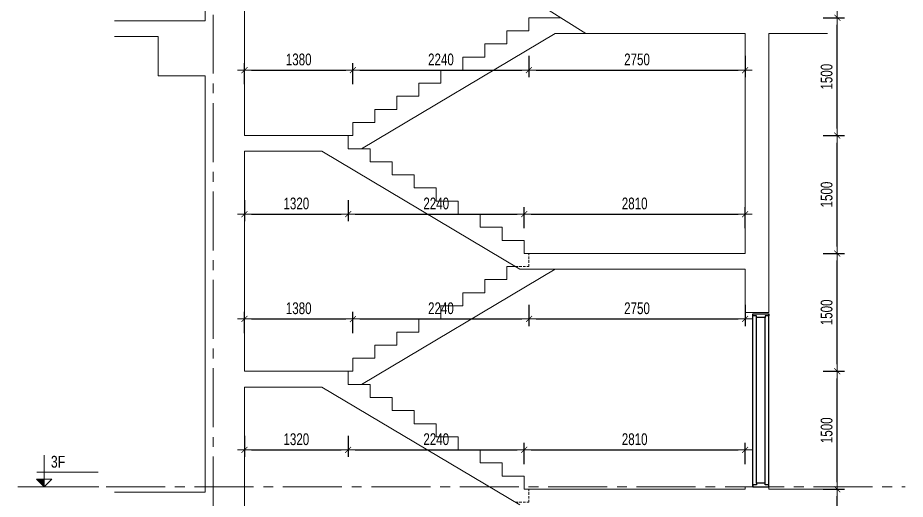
# Model space of a CAD drawing. Header units: millimetres. Extents: x -179076 to 152218, y -28646 to 38481.
# Drawn here: x 111998 to 123290, y -10948 to -4820 of the extents above; entities that cross this region are included whole.
import ezdxf

# ---------------------------------------------------------------- set-up
doc = ezdxf.new("R2010")
doc.units = ezdxf.units.MM
doc.linetypes.add('CENTER2', pattern=[1.125, 0.75, -0.125, 0.125, -0.125])
doc.linetypes.add('HIDDEN2', pattern=[4.762499999999999, 3.175, -1.5875])
doc.layers.get('Defpoints').update_dxf_attribs({"color": 151, "lineweight": 9})
doc.layers.add('A-DOOR', color=4, linetype='Continuous')
doc.layers.add('DOOR', color=4, linetype='Continuous')
for name, color, linetype, lineweight in [('NDC_S_ANNO', 7, 'Continuous', 20), ('NDC_S_AXIS', 5, 'CENTER2', 13), ('NDC_S_CONTINUOUS', 3, 'Continuous', 20), ('NDC_S_DIM', 1, 'Continuous', 15), ('NDC_S_HIDDEN', 8, 'HIDDEN2', 13), ('NDC_S_SLAB', 2, 'Continuous', 20), ('NDC_S_TEXT SYMBOL', 7, 'Continuous', 20), ('NDC_S_VN TEXT', 7, 'Continuous', 20)]:
    doc.layers.add(name, color=color, linetype=linetype, lineweight=lineweight)
doc.styles.add('NDC_ANNO', font='', dxfattribs={"width": 0.8})
doc.styles.add('NDC_DIM', font='', dxfattribs={"width": 0.75})
doc.styles.get('NDC_ANNO').set_extended_font_data('Dotum')
doc.styles.get('NDC_DIM').set_extended_font_data('Dotum')
doc.dimstyles.new('NDC_dim_60', dxfattribs={"dimscale": 60, "dimtxt": 2.5, "dimasz": 1.5, "dimexe": 1.5, "dimexo": 2.5, "dimgap": 1, "dimtad": 1, "dimdec": 0, "dimzin": 0, "dimdsep": 46, "dimtxsty": 'NDC_DIM', "dimblk": 'DIMMARK', "dimcen": 0.09, "dimdle": 1.2, "dimclrd": 1, "dimclre": 1, "dimclrt": 3, "dimadec": 0, "dimazin": 0, "dimtfac": 1, "dimtdec": 0, "dimtix": 1, "dimtofl": 0, "dimtmove": 0, "dimatfit": 3, "dimfxl": 3, "dimfxlon": 1, "dimtolj": 1, "dimtzin": 0, "dimarcsym": 0})

# ---------------------------------------------------------------- blocks, each defined once
blk = doc.blocks.new('X-SECTION-2$0$X-SEC-DOO2')
at = {"layer": 'A-DOOR'}
for p, q in [((41975.58351206721, 101971.8529757934), (41975.58351206745, 104171.8529757934)), ((42020.58351206721, 102016.8529757934), (42020.58351206745, 104126.8529757934)), ((42130.58351206721, 102016.8529757934), (42130.58351206745, 104126.8529757934)), ((42175.58351206721, 101971.8529757934), (42175.58351206745, 104171.8529757934))]:
    blk.add_line(p, q, dxfattribs=at)
for points in [[(41975.58351206745, 104171.8529757934), (41975.58351206745, 104146.8529757934), (42020.58351206745, 104146.8529757934), (42020.58351206745, 104126.8529757934), (42130.58351206745, 104126.8529757934), (42130.58351206745, 104146.8529757934), (42175.58351206745, 104146.8529757934), (42175.58351206745, 104171.8529757934)], [(41975.58351206721, 101971.8529757934), (41975.58351206721, 101996.8529757934), (42020.58351206721, 101996.8529757934), (42020.58351206721, 102016.8529757934), (42130.58351206721, 102016.8529757934), (42130.58351206721, 101996.8529757934), (42175.58351206721, 101996.8529757934), (42175.58351206721, 101971.8529757934)]]:
    blk.add_lwpolyline(points, close=True, dxfattribs=at)
at = {"layer": 'Defpoints'}
blk.add_line((41975.58351206745, 104191.8529757934), (42175.58351206745, 104191.8529757934), dxfattribs=at)
blk = doc.blocks.new('kata_block_CT')
at = {"layer": 'NDC_S_ANNO'}
blk.add_hatch(color=3, dxfattribs=at).paths.add_polyline_path([(0, 1.596954857557648), (-1.612010908633238, 1.596954857557648), (0, 0)])
at = {"layer": 'NDC_S_ANNO', "ltscale": 50}
h = blk.add_hatch(dxfattribs=at)
h.set_pattern_fill('ANSI31', color=256, scale=1.406250541793835, style=0)
h.set_pattern_definition([(45.00000000000001, (0, 5.456968210637569e-12), (-3.157122508925224, 3.157122508925225), [])])
h.paths.add_polyline_path([(0, 1.596954857557648), (0, 0), (1.612010908924276, 1.596954857557648)])
for p, q in [((-1.592704896858777, 3.140833880479477), (11.46947077315417, 3.140833880479477)), ((11.56125648126181, 5.456968210637569e-12), (-1.63869572513795, 5.456968210637569e-12))]:
    blk.add_line(p, q, dxfattribs=at)
for points in [[(0, 6.69495074864426), (0, 0)], [(0, 0), (-1.612010908924276, 1.596954857557648), (0, 1.596954857557648)], [(0, 0), (1.612010908924276, 1.596954857557648), (0, 1.596954857557648)]]:
    blk.add_lwpolyline(points, dxfattribs=at)
at = {"layer": 'NDC_S_ANNO', "color": 8, "ltscale": 50}
blk.add_lwpolyline([(0, 0), (-1.612010908633238, 1.596954857557648), (0, 1.596954857557648)], dxfattribs=at)
at = {"layer": 'NDC_S_TEXT SYMBOL', "color": 3, "style": 'NDC_ANNO', "width": 0.8}
blk.add_attdef('CT', (1.409564409346785, 4.068271311703938), '', height=2.5, dxfattribs=at)
blk = doc.blocks.new('DIMMARK')
at = {"layer": 'NDC_S_DIM', "color": 1}
blk.add_line((-1.5, 0), (1, 0), dxfattribs=at)
at = {"layer": 'NDC_S_DIM', "color": 2, "const_width": 0.1}
blk.add_lwpolyline([(-0.4242640687119285, -0.4242640687119285), (0.4242640687119285, 0.4242640687119285)], dxfattribs=at)
blk = doc.blocks.new('*D1005')
at = {"layer": 'Defpoints', "color": 0, "transparency": 16777216}
for p in [(114882.402431964, -9320.163112698392), (116202.4024319678, -9320.163112698392), (116202.4024319678, -10320.16311269804)]:
    blk.add_point(p, dxfattribs=at)
at = {"layer": 'NDC_S_DIM', "color": 1, "lineweight": -2, "transparency": 16777216}
for p, q in [((114882.402431964, -10140.16311269804), (114882.402431964, -10410.16311269804)), ((116202.4024319678, -10140.16311269804), (116202.4024319678, -10410.16311269804)), ((114972.402431964, -10320.16311269804), (116112.4024319678, -10320.16311269804))]:
    blk.add_line(p, q, dxfattribs=at)
at = {"layer": 'NDC_S_DIM', "color": 1, "lineweight": -2, "transparency": 16777216, "xscale": 90, "yscale": 90, "zscale": 90, "rotation": 180}
blk.add_blockref('DIMMARK', (114882.402431964, -10320.16311269804), dxfattribs=at)
at = {"layer": 'NDC_S_DIM', "color": 1, "lineweight": -2, "transparency": 16777216, "xscale": 90, "yscale": 90, "zscale": 90}
blk.add_blockref('DIMMARK', (116202.4024319678, -10320.16311269804), dxfattribs=at)
at = {"layer": 'NDC_S_DIM', "color": 3, "transparency": 16777216, "insert": (115542.4024319659, -10185.06134879031), "char_height": 150, "attachment_point": 5, "style": 'NDC_DIM'}
blk.add_mtext('\\A1;1320', dxfattribs=at)
blk = doc.blocks.new('*D1006')
at = {"layer": 'Defpoints', "color": 0, "transparency": 16777216}
for p in [(116202.4024319678, -9320.163112698392), (118442.4024319678, -10320.16311269804), (118442.4024319678, -10820.16311269991)]:
    blk.add_point(p, dxfattribs=at)
at = {"layer": 'NDC_S_DIM', "color": 1, "lineweight": -2, "transparency": 16777216}
for p, q in [((116202.4024319678, -10140.16311269804), (116202.4024319678, -10410.16311269804)), ((118442.4024319678, -10500.16311269804), (118442.4024319678, -10230.16311269804)), ((116292.4024319678, -10320.16311269804), (118352.4024319678, -10320.16311269804))]:
    blk.add_line(p, q, dxfattribs=at)
at = {"layer": 'NDC_S_DIM', "color": 1, "lineweight": -2, "transparency": 16777216, "xscale": 90, "yscale": 90, "zscale": 90, "rotation": 180}
blk.add_blockref('DIMMARK', (116202.4024319678, -10320.16311269804), dxfattribs=at)
at = {"layer": 'NDC_S_DIM', "color": 1, "lineweight": -2, "transparency": 16777216, "xscale": 90, "yscale": 90, "zscale": 90}
blk.add_blockref('DIMMARK', (118442.4024319678, -10320.16311269804), dxfattribs=at)
at = {"layer": 'NDC_S_DIM', "color": 3, "transparency": 16777216, "insert": (117322.4024319678, -10185.06134879031), "char_height": 150, "attachment_point": 5, "style": 'NDC_DIM'}
blk.add_mtext('\\A1;2240', dxfattribs=at)
blk = doc.blocks.new('*D1007')
at = {"layer": 'Defpoints', "color": 0, "transparency": 16777216}
for p in [(121252.4024319634, -10320.16311269804), (118442.4024319678, -10820.16311269991), (121252.4024319634, -10820.16311270002)]:
    blk.add_point(p, dxfattribs=at)
at = {"layer": 'NDC_S_DIM', "color": 1, "lineweight": -2, "transparency": 16777216}
for p, q in [((118442.4024319678, -10500.16311269804), (118442.4024319678, -10230.16311269804)), ((121252.4024319634, -10500.16311269804), (121252.4024319634, -10230.16311269804)), ((118532.4024319678, -10320.16311269804), (121162.4024319634, -10320.16311269804))]:
    blk.add_line(p, q, dxfattribs=at)
at = {"layer": 'NDC_S_DIM', "color": 1, "lineweight": -2, "transparency": 16777216, "xscale": 90, "yscale": 90, "zscale": 90, "rotation": 180}
blk.add_blockref('DIMMARK', (118442.4024319678, -10320.16311269804), dxfattribs=at)
at = {"layer": 'NDC_S_DIM', "color": 1, "lineweight": -2, "transparency": 16777216, "xscale": 90, "yscale": 90, "zscale": 90}
blk.add_blockref('DIMMARK', (121252.4024319634, -10320.16311269804), dxfattribs=at)
at = {"layer": 'NDC_S_DIM', "color": 3, "transparency": 16777216, "insert": (119847.4024319656, -10185.06134879031), "char_height": 150, "attachment_point": 5, "style": 'NDC_DIM'}
blk.add_mtext('\\A1;2810', dxfattribs=at)
blk = doc.blocks.new('*D1008')
at = {"layer": 'Defpoints', "color": 0, "transparency": 16777216}
for p in [(116262.4024319678, -8653.496446031997), (114882.402431964, -9320.163112698392), (116262.4024319678, -9320.163112698392)]:
    blk.add_point(p, dxfattribs=at)
at = {"layer": 'NDC_S_DIM', "color": 1, "lineweight": -2, "transparency": 16777216}
for p, q in [((114882.402431964, -8833.496446031997), (114882.402431964, -8563.496446031997)), ((116262.4024319678, -8833.496446031997), (116262.4024319678, -8563.496446031997)), ((114972.402431964, -8653.496446031997), (116172.4024319678, -8653.496446031997))]:
    blk.add_line(p, q, dxfattribs=at)
at = {"layer": 'NDC_S_DIM', "color": 1, "lineweight": -2, "transparency": 16777216, "xscale": 90, "yscale": 90, "zscale": 90, "rotation": 180}
blk.add_blockref('DIMMARK', (114882.402431964, -8653.496446031997), dxfattribs=at)
at = {"layer": 'NDC_S_DIM', "color": 1, "lineweight": -2, "transparency": 16777216, "xscale": 90, "yscale": 90, "zscale": 90}
blk.add_blockref('DIMMARK', (116262.4024319678, -8653.496446031997), dxfattribs=at)
at = {"layer": 'NDC_S_DIM', "color": 3, "transparency": 16777216, "insert": (115572.4024319659, -8518.394682124263), "char_height": 150, "attachment_point": 5, "style": 'NDC_DIM'}
blk.add_mtext('\\A1;1380', dxfattribs=at)
blk = doc.blocks.new('*D1009')
at = {"layer": 'Defpoints', "color": 0, "transparency": 16777216}
for p in [(118502.4024319678, -7986.829779365601), (118502.4024319678, -8653.496446031997), (116262.4024319678, -9320.163112698392)]:
    blk.add_point(p, dxfattribs=at)
at = {"layer": 'NDC_S_DIM', "color": 1, "lineweight": -2, "transparency": 16777216}
for p, q in [((116262.4024319678, -8833.496446031997), (116262.4024319678, -8563.496446031997)), ((118502.4024319678, -8473.496446031997), (118502.4024319678, -8743.496446031997)), ((116352.4024319678, -8653.496446031997), (118412.4024319678, -8653.496446031997))]:
    blk.add_line(p, q, dxfattribs=at)
at = {"layer": 'NDC_S_DIM', "color": 1, "lineweight": -2, "transparency": 16777216, "xscale": 90, "yscale": 90, "zscale": 90, "rotation": 180}
blk.add_blockref('DIMMARK', (116262.4024319678, -8653.496446031997), dxfattribs=at)
at = {"layer": 'NDC_S_DIM', "color": 1, "lineweight": -2, "transparency": 16777216, "xscale": 90, "yscale": 90, "zscale": 90}
blk.add_blockref('DIMMARK', (118502.4024319678, -8653.496446031997), dxfattribs=at)
at = {"layer": 'NDC_S_DIM', "color": 3, "transparency": 16777216, "insert": (117382.4024319678, -8518.394682124263), "char_height": 150, "attachment_point": 5, "style": 'NDC_DIM'}
blk.add_mtext('\\A1;2240', dxfattribs=at)
blk = doc.blocks.new('*D1010')
at = {"layer": 'Defpoints', "color": 0, "transparency": 16777216}
for p in [(118502.4024319678, -7986.829779365601), (121252.4024319634, -8020.163112700952), (121252.4024319634, -8653.496446031997)]:
    blk.add_point(p, dxfattribs=at)
at = {"layer": 'NDC_S_DIM', "color": 1, "lineweight": -2, "transparency": 16777216}
for p, q in [((118502.4024319678, -8473.496446031997), (118502.4024319678, -8743.496446031997)), ((121252.4024319634, -8473.496446031997), (121252.4024319634, -8743.496446031997)), ((118592.4024319678, -8653.496446031997), (121162.4024319634, -8653.496446031997))]:
    blk.add_line(p, q, dxfattribs=at)
at = {"layer": 'NDC_S_DIM', "color": 1, "lineweight": -2, "transparency": 16777216, "xscale": 90, "yscale": 90, "zscale": 90, "rotation": 180}
blk.add_blockref('DIMMARK', (118502.4024319678, -8653.496446031997), dxfattribs=at)
at = {"layer": 'NDC_S_DIM', "color": 1, "lineweight": -2, "transparency": 16777216, "xscale": 90, "yscale": 90, "zscale": 90}
blk.add_blockref('DIMMARK', (121252.4024319634, -8653.496446031997), dxfattribs=at)
at = {"layer": 'NDC_S_DIM', "color": 3, "transparency": 16777216, "insert": (119877.4024319656, -8518.394682124263), "char_height": 150, "attachment_point": 5, "style": 'NDC_DIM'}
blk.add_mtext('\\A1;2750', dxfattribs=at)
blk = doc.blocks.new('*D1011')
at = {"layer": 'Defpoints', "color": 0, "transparency": 16777216}
for p in [(114882.402431964, -6320.163112699555), (116202.4024319678, -6320.163112699555), (116202.4024319678, -7320.163112699206)]:
    blk.add_point(p, dxfattribs=at)
at = {"layer": 'NDC_S_DIM', "color": 1, "lineweight": -2, "transparency": 16777216}
for p, q in [((114882.402431964, -7140.163112699206), (114882.402431964, -7410.163112699206)), ((116202.4024319678, -7140.163112699206), (116202.4024319678, -7410.163112699206)), ((114972.402431964, -7320.163112699206), (116112.4024319678, -7320.163112699206))]:
    blk.add_line(p, q, dxfattribs=at)
at = {"layer": 'NDC_S_DIM', "color": 1, "lineweight": -2, "transparency": 16777216, "xscale": 90, "yscale": 90, "zscale": 90, "rotation": 180}
blk.add_blockref('DIMMARK', (114882.402431964, -7320.163112699206), dxfattribs=at)
at = {"layer": 'NDC_S_DIM', "color": 1, "lineweight": -2, "transparency": 16777216, "xscale": 90, "yscale": 90, "zscale": 90}
blk.add_blockref('DIMMARK', (116202.4024319678, -7320.163112699206), dxfattribs=at)
at = {"layer": 'NDC_S_DIM', "color": 3, "transparency": 16777216, "insert": (115542.4024319659, -7185.061348791472), "char_height": 150, "attachment_point": 5, "style": 'NDC_DIM'}
blk.add_mtext('\\A1;1320', dxfattribs=at)
blk = doc.blocks.new('*D1012')
at = {"layer": 'Defpoints', "color": 0, "transparency": 16777216}
for p in [(116202.4024319678, -6320.163112699555), (118442.4024319678, -7320.163112699206), (118442.4024319678, -7820.163112701069)]:
    blk.add_point(p, dxfattribs=at)
at = {"layer": 'NDC_S_DIM', "color": 1, "lineweight": -2, "transparency": 16777216}
for p, q in [((116202.4024319678, -7140.163112699206), (116202.4024319678, -7410.163112699206)), ((116292.4024319678, -7320.163112699206), (118352.4024319678, -7320.163112699206)), ((118442.4024319678, -7500.163112699206), (118442.4024319678, -7230.163112699206))]:
    blk.add_line(p, q, dxfattribs=at)
at = {"layer": 'NDC_S_DIM', "color": 1, "lineweight": -2, "transparency": 16777216, "xscale": 90, "yscale": 90, "zscale": 90, "rotation": 180}
blk.add_blockref('DIMMARK', (116202.4024319678, -7320.163112699206), dxfattribs=at)
at = {"layer": 'NDC_S_DIM', "color": 1, "lineweight": -2, "transparency": 16777216, "xscale": 90, "yscale": 90, "zscale": 90}
blk.add_blockref('DIMMARK', (118442.4024319678, -7320.163112699206), dxfattribs=at)
at = {"layer": 'NDC_S_DIM', "color": 3, "transparency": 16777216, "insert": (117322.4024319678, -7185.061348791472), "char_height": 150, "attachment_point": 5, "style": 'NDC_DIM'}
blk.add_mtext('\\A1;2240', dxfattribs=at)
blk = doc.blocks.new('*D1013')
at = {"layer": 'Defpoints', "color": 0, "transparency": 16777216}
for p in [(121252.4024319634, -7320.163112699206), (118442.4024319678, -7820.163112701069), (121252.4024319634, -7820.163112701185)]:
    blk.add_point(p, dxfattribs=at)
at = {"layer": 'NDC_S_DIM', "color": 1, "lineweight": -2, "transparency": 16777216}
for p, q in [((118442.4024319678, -7500.163112699206), (118442.4024319678, -7230.163112699206)), ((118532.4024319678, -7320.163112699206), (121162.4024319634, -7320.163112699206)), ((121252.4024319634, -7500.163112699206), (121252.4024319634, -7230.163112699206))]:
    blk.add_line(p, q, dxfattribs=at)
at = {"layer": 'NDC_S_DIM', "color": 1, "lineweight": -2, "transparency": 16777216, "xscale": 90, "yscale": 90, "zscale": 90, "rotation": 180}
blk.add_blockref('DIMMARK', (118442.4024319678, -7320.163112699206), dxfattribs=at)
at = {"layer": 'NDC_S_DIM', "color": 1, "lineweight": -2, "transparency": 16777216, "xscale": 90, "yscale": 90, "zscale": 90}
blk.add_blockref('DIMMARK', (121252.4024319634, -7320.163112699206), dxfattribs=at)
at = {"layer": 'NDC_S_DIM', "color": 3, "transparency": 16777216, "insert": (119847.4024319656, -7185.061348791472), "char_height": 150, "attachment_point": 5, "style": 'NDC_DIM'}
blk.add_mtext('\\A1;2810', dxfattribs=at)
blk = doc.blocks.new('*D1014')
at = {"layer": 'Defpoints', "color": 0, "transparency": 16777216}
for p in [(116262.4024319678, -5486.829779366649), (114882.402431964, -6320.163112699555), (116262.4024319678, -6320.163112699555)]:
    blk.add_point(p, dxfattribs=at)
at = {"layer": 'NDC_S_DIM', "color": 1, "lineweight": -2, "transparency": 16777216}
for p, q in [((114882.402431964, -5666.829779366649), (114882.402431964, -5396.829779366649)), ((116262.4024319678, -5666.829779366649), (116262.4024319678, -5396.829779366649)), ((114972.402431964, -5486.829779366649), (116172.4024319678, -5486.829779366649))]:
    blk.add_line(p, q, dxfattribs=at)
at = {"layer": 'NDC_S_DIM', "color": 1, "lineweight": -2, "transparency": 16777216, "xscale": 90, "yscale": 90, "zscale": 90, "rotation": 180}
blk.add_blockref('DIMMARK', (114882.402431964, -5486.829779366649), dxfattribs=at)
at = {"layer": 'NDC_S_DIM', "color": 1, "lineweight": -2, "transparency": 16777216, "xscale": 90, "yscale": 90, "zscale": 90}
blk.add_blockref('DIMMARK', (116262.4024319678, -5486.829779366649), dxfattribs=at)
at = {"layer": 'NDC_S_DIM', "color": 3, "transparency": 16777216, "insert": (115572.4024319659, -5351.728015458915), "char_height": 150, "attachment_point": 5, "style": 'NDC_DIM'}
blk.add_mtext('\\A1;1380', dxfattribs=at)
blk = doc.blocks.new('*D1015')
at = {"layer": 'Defpoints', "color": 0, "transparency": 16777216}
for p in [(118502.4024319678, -4820.163112700137), (118502.4024319678, -5486.829779366649), (116262.4024319678, -6320.163112699555)]:
    blk.add_point(p, dxfattribs=at)
at = {"layer": 'NDC_S_DIM', "color": 1, "lineweight": -2, "transparency": 16777216}
for p, q in [((118502.4024319678, -5306.829779366649), (118502.4024319678, -5576.829779366649)), ((116262.4024319678, -5666.829779366649), (116262.4024319678, -5396.829779366649)), ((116352.4024319678, -5486.829779366649), (118412.4024319678, -5486.829779366649))]:
    blk.add_line(p, q, dxfattribs=at)
at = {"layer": 'NDC_S_DIM', "color": 1, "lineweight": -2, "transparency": 16777216, "xscale": 90, "yscale": 90, "zscale": 90, "rotation": 180}
blk.add_blockref('DIMMARK', (116262.4024319678, -5486.829779366649), dxfattribs=at)
at = {"layer": 'NDC_S_DIM', "color": 1, "lineweight": -2, "transparency": 16777216, "xscale": 90, "yscale": 90, "zscale": 90}
blk.add_blockref('DIMMARK', (118502.4024319678, -5486.829779366649), dxfattribs=at)
at = {"layer": 'NDC_S_DIM', "color": 3, "transparency": 16777216, "insert": (117382.4024319678, -5351.728015458915), "char_height": 150, "attachment_point": 5, "style": 'NDC_DIM'}
blk.add_mtext('\\A1;2240', dxfattribs=at)
blk = doc.blocks.new('*D1016')
at = {"layer": 'Defpoints', "color": 0, "transparency": 16777216}
for p in [(118502.4024319678, -4820.163112700137), (121252.4053580087, -5020.163112702233), (121252.4053580087, -5486.829779366649)]:
    blk.add_point(p, dxfattribs=at)
at = {"layer": 'NDC_S_DIM', "color": 1, "lineweight": -2, "transparency": 16777216}
for p, q in [((118502.4024319678, -5306.829779366649), (118502.4024319678, -5576.829779366649)), ((121252.4053580087, -5306.829779366649), (121252.4053580087, -5576.829779366649)), ((118592.4024319678, -5486.829779366649), (121162.4053580087, -5486.829779366649))]:
    blk.add_line(p, q, dxfattribs=at)
at = {"layer": 'NDC_S_DIM', "color": 1, "lineweight": -2, "transparency": 16777216, "xscale": 90, "yscale": 90, "zscale": 90, "rotation": 180}
blk.add_blockref('DIMMARK', (118502.4024319678, -5486.829779366649), dxfattribs=at)
at = {"layer": 'NDC_S_DIM', "color": 1, "lineweight": -2, "transparency": 16777216, "xscale": 90, "yscale": 90, "zscale": 90}
blk.add_blockref('DIMMARK', (121252.4053580087, -5486.829779366649), dxfattribs=at)
at = {"layer": 'NDC_S_DIM', "color": 3, "transparency": 16777216, "insert": (119877.4038949882, -5351.728015458915), "char_height": 150, "attachment_point": 5, "style": 'NDC_DIM'}
blk.add_mtext('\\A1;2750', dxfattribs=at)
blk = doc.blocks.new('*D1289')
at = {"layer": 'Defpoints', "color": 0, "transparency": 16777216}
for p in [(118442.4024319679, -10820.16311269991), (122425.2061988927, -10820.16311269991), (116262.4024319679, -12320.16311269956)]:
    blk.add_point(p, dxfattribs=at)
at = {"layer": 'NDC_S_DIM', "color": 1, "lineweight": -2, "transparency": 16777216}
for p, q in [((122245.2061988927, -10820.16311269991), (122515.2061988927, -10820.16311269991)), ((122425.2061988927, -12230.16311269956), (122425.2061988927, -10910.16311269991)), ((122245.2061988927, -12320.16311269956), (122515.2061988927, -12320.16311269956))]:
    blk.add_line(p, q, dxfattribs=at)
at = {"layer": 'NDC_S_DIM', "color": 1, "lineweight": -2, "transparency": 16777216, "xscale": 90, "yscale": 90, "zscale": 90}
for p, rotation in [((122425.2061988927, -10820.16311269991), 90), ((122425.2061988927, -12320.16311269956), 270)]:
    blk.add_blockref('DIMMARK', p, dxfattribs=dict(at, rotation=rotation))
at = {"layer": 'NDC_S_DIM', "color": 3, "transparency": 16777216, "insert": (122290.104434985, -11570.16311269977), "char_height": 150, "attachment_point": 5, "rotation": 90, "style": 'NDC_DIM'}
blk.add_mtext('\\A1;1500', dxfattribs=at)
blk = doc.blocks.new('*D1290')
at = {"layer": 'Defpoints', "color": 0, "transparency": 16777216}
for p in [(116262.4024319679, -9320.163112698396), (122425.2061988928, -9320.163112698394), (118442.4024319679, -10820.16311269991)]:
    blk.add_point(p, dxfattribs=at)
at = {"layer": 'NDC_S_DIM', "color": 1, "lineweight": -2, "transparency": 16777216}
for p, q in [((122245.2061988928, -9320.163112698394), (122515.2061988928, -9320.163112698394)), ((122425.2061988928, -10730.16311269991), (122425.2061988928, -9410.163112698394)), ((122245.2061988928, -10820.16311269991), (122515.2061988928, -10820.16311269991))]:
    blk.add_line(p, q, dxfattribs=at)
at = {"layer": 'NDC_S_DIM', "color": 1, "lineweight": -2, "transparency": 16777216, "xscale": 90, "yscale": 90, "zscale": 90}
for p, rotation in [((122425.2061988928, -9320.163112698394), 90), ((122425.2061988928, -10820.16311269991), 270)]:
    blk.add_blockref('DIMMARK', p, dxfattribs=dict(at, rotation=rotation))
at = {"layer": 'NDC_S_DIM', "color": 3, "transparency": 16777216, "insert": (122290.104434985, -10070.16311269918), "char_height": 150, "attachment_point": 5, "rotation": 90, "style": 'NDC_DIM'}
blk.add_mtext('\\A1;1500', dxfattribs=at)
blk = doc.blocks.new('*D1291')
at = {"layer": 'Defpoints', "color": 0, "transparency": 16777216}
for p in [(118442.4024319679, -7820.163112701073), (122425.2061988928, -7820.163112701072), (116262.4024319679, -9320.163112698396)]:
    blk.add_point(p, dxfattribs=at)
at = {"layer": 'NDC_S_DIM', "color": 1, "lineweight": -2, "transparency": 16777216}
for p, q in [((122245.2061988928, -7820.163112701072), (122515.2061988928, -7820.163112701072)), ((122425.2061988928, -9230.163112698394), (122425.2061988928, -7910.163112701072)), ((122245.2061988928, -9320.163112698394), (122515.2061988928, -9320.163112698394))]:
    blk.add_line(p, q, dxfattribs=at)
at = {"layer": 'NDC_S_DIM', "color": 1, "lineweight": -2, "transparency": 16777216, "xscale": 90, "yscale": 90, "zscale": 90}
for p, rotation in [((122425.2061988928, -7820.163112701072), 90), ((122425.2061988928, -9320.163112698394), 270)]:
    blk.add_blockref('DIMMARK', p, dxfattribs=dict(at, rotation=rotation))
at = {"layer": 'NDC_S_DIM', "color": 3, "transparency": 16777216, "insert": (122290.1044349851, -8570.163112699765), "char_height": 150, "attachment_point": 5, "rotation": 90, "style": 'NDC_DIM'}
blk.add_mtext('\\A1;1500', dxfattribs=at)
blk = doc.blocks.new('*D1292')
at = {"layer": 'Defpoints', "color": 0, "transparency": 16777216}
for p in [(116262.4024319679, -6320.16311269956), (122425.2061988929, -6320.163112699558), (118442.4024319679, -7820.163112701073)]:
    blk.add_point(p, dxfattribs=at)
at = {"layer": 'NDC_S_DIM', "color": 1, "lineweight": -2, "transparency": 16777216}
for p, q in [((122245.2061988929, -6320.163112699558), (122515.2061988929, -6320.163112699558)), ((122425.2061988929, -7730.163112701072), (122425.2061988929, -6410.163112699558)), ((122245.2061988929, -7820.163112701072), (122515.2061988929, -7820.163112701072))]:
    blk.add_line(p, q, dxfattribs=at)
at = {"layer": 'NDC_S_DIM', "color": 1, "lineweight": -2, "transparency": 16777216, "xscale": 90, "yscale": 90, "zscale": 90}
for p, rotation in [((122425.2061988929, -6320.163112699558), 90), ((122425.2061988929, -7820.163112701072), 270)]:
    blk.add_blockref('DIMMARK', p, dxfattribs=dict(at, rotation=rotation))
at = {"layer": 'NDC_S_DIM', "color": 3, "transparency": 16777216, "insert": (122290.1044349851, -7070.163112700347), "char_height": 150, "attachment_point": 5, "rotation": 90, "style": 'NDC_DIM'}
blk.add_mtext('\\A1;1500', dxfattribs=at)
blk = doc.blocks.new('*D1293')
at = {"layer": 'Defpoints', "color": 0, "transparency": 16777216}
for p in [(118502.4024319679, -4820.16311270014), (122425.206198893, -4820.163112700139), (116262.4024319679, -6320.16311269956)]:
    blk.add_point(p, dxfattribs=at)
at = {"layer": 'NDC_S_DIM', "color": 1, "lineweight": -2, "transparency": 16777216}
for p, q in [((122245.206198893, -4820.163112700139), (122515.206198893, -4820.163112700139)), ((122425.206198893, -6230.163112699558), (122425.206198893, -4910.163112700139)), ((122245.206198893, -6320.163112699558), (122515.206198893, -6320.163112699558))]:
    blk.add_line(p, q, dxfattribs=at)
at = {"layer": 'NDC_S_DIM', "color": 1, "lineweight": -2, "transparency": 16777216, "xscale": 90, "yscale": 90, "zscale": 90}
for p, rotation in [((122425.206198893, -4820.163112700139), 90), ((122425.206198893, -6320.163112699558), 270)]:
    blk.add_blockref('DIMMARK', p, dxfattribs=dict(at, rotation=rotation))
at = {"layer": 'NDC_S_DIM', "color": 3, "transparency": 16777216, "insert": (122290.1044349852, -5570.163112699882), "char_height": 150, "attachment_point": 5, "rotation": 90, "style": 'NDC_DIM'}
blk.add_mtext('\\A1;1500', dxfattribs=at)
blk = doc.blocks.new('*D1294')
at = {"layer": 'Defpoints', "color": 0, "transparency": 16777216}
for p in [(116262.4024319689, -2695.163112693735), (122425.206198893, -2695.163112693735), (118502.4024319679, -4820.16311270014)]:
    blk.add_point(p, dxfattribs=at)
at = {"layer": 'NDC_S_DIM', "color": 1, "lineweight": -2, "transparency": 16777216}
for p, q in [((122245.206198893, -2695.163112693735), (122515.206198893, -2695.163112693735)), ((122425.206198893, -4730.163112700139), (122425.206198893, -2785.163112693735)), ((122245.206198893, -4820.163112700139), (122515.206198893, -4820.163112700139))]:
    blk.add_line(p, q, dxfattribs=at)
at = {"layer": 'NDC_S_DIM', "color": 1, "lineweight": -2, "transparency": 16777216, "xscale": 90, "yscale": 90, "zscale": 90}
for p, rotation in [((122425.206198893, -2695.163112693735), 90), ((122425.206198893, -4820.163112700139), 270)]:
    blk.add_blockref('DIMMARK', p, dxfattribs=dict(at, rotation=rotation))
at = {"layer": 'NDC_S_DIM', "color": 3, "transparency": 16777216, "insert": (122290.1044349853, -3757.663112696971), "char_height": 150, "attachment_point": 5, "rotation": 90, "style": 'NDC_DIM'}
blk.add_mtext('\\A1;2125', dxfattribs=at)

msp = doc.modelspace()

# ---------------------------------------------------------------- linework, layer by layer
at = {"layer": 'NDC_S_AXIS', "ltscale": 1000}
for p, q in [((114482.4024319636, 4218.551982997183), (114482.402431964, -28051.38663945048)), ((111997.7758649937, -10790.16311269979), (123290.2253928869, -10790.16311269979))]:
    msp.add_line(p, q, dxfattribs=at)
at = {"layer": 'NDC_S_CONTINUOUS'}
for p, q in [((118837.4216130796, -5020.163112702233), (116373.4216130832, -6486.8297793663)), ((118837.4216130796, -5020.163112702233), (119224.4656249848, -5020.163112702233)), ((118837.4216130795, -8020.163112701069), (116373.4216130831, -9486.82977936502))]:
    msp.add_line(p, q, dxfattribs=at)
for points in [[(118908.2303308648, -4820.163112700137), (118502.4024319678, -4820.163112700137), (118502.4024319678, -4986.829779366765), (118222.4024319678, -4986.829779366765), (118222.4024319678, -5153.496446033393), (117942.4024319678, -5153.496446033393), (117942.4024319678, -5320.163112700021), (117662.4024319678, -5320.163112700021), (117662.4024319678, -5486.829779366649), (117382.4024319678, -5486.829779366649), (117382.4024319678, -5653.496446033277), (117102.4024319678, -5653.496446033277), (117102.4024319678, -5820.163112699788), (116822.4024319678, -5820.163112699788), (116822.4024319678, -5986.829779366416), (116542.4024319678, -5986.829779366416), (116542.4024319678, -6153.496446033044), (116262.4024319678, -6153.496446033044), (116262.4024319678, -6320.163112699555), (116202.4024319678, -6320.163112699555)], [(118331.3832508491, -7986.829779365601), (118222.4024319678, -7986.829779365601), (118222.4024319678, -8153.496446032229), (117942.4024319678, -8153.496446032229), (117942.4024319678, -8320.163112698858), (117662.4024319678, -8320.163112698858), (117662.4024319678, -8486.82977936537), (117382.4024319678, -8486.82977936537), (117382.4024319678, -8653.496446031997), (117102.4024319678, -8653.496446031997), (117102.4024319678, -8820.163112698625), (116822.4024319678, -8820.163112698625), (116822.4024319678, -8986.829779365253), (116542.4024319678, -8986.829779365253), (116542.4024319678, -9153.49644603188), (116262.4024319678, -9153.49644603188), (116262.4024319678, -9320.163112698392), (116202.4024319678, -9320.163112698392)]]:
    msp.add_lwpolyline(points, dxfattribs=at)
at = {"layer": 'NDC_S_HIDDEN', "ltscale": 10}
for points in [[(118331.3832508532, -7986.829779365601), (118502.4024319678, -7986.829779365601), (118502.4024319678, -7820.163112698857)], [(118331.3832508532, -10986.82977936677), (118502.4024319678, -10986.82977936677), (118502.4024319678, -10820.16311270002)]]:
    msp.add_lwpolyline(points, dxfattribs=at)
at = {"layer": 'NDC_S_SLAB'}
for p, q in [((114882.402431964, -2895.163112693967), (114882.402431964, -6320.163112699555)), ((119224.4656249848, -5020.163112702233), (115864.4656249817, -2895.1631126942)), ((113230.497630905, -4860.163112702349), (114382.402431964, -4860.163112702349)), ((113782.4024319796, -5060.163112702349), (113782.4024319796, -5560.163112702349)), ((121252.4053580087, -5020.163112702233), (119224.4656249848, -5020.163112702233)), ((121252.4024319634, -5020.163112702233), (121252.4024319634, -7820.163112701302)), ((122299.5529647142, -5020.163112700021), (121552.4024319003, -5020.163112700021)), ((121552.4024319003, -8570.163113567665), (121552.4024319003, -5020.163112700021)), ((114382.402431964, -5560.163112702349), (113782.4024319796, -5560.163112702349)), ((114382.402431964, -5560.163112702349), (114382.402431964, -10860.16311270235)), ((114882.402431964, -6320.163112699555), (116202.4024319678, -6320.163112699555)), ((116202.4024319678, -6320.163112699555), (116202.4024319678, -6486.8297793663)), ((115867.383250853, -6520.163112699555), (114882.402431964, -6520.163112699555)), ((114882.402431964, -6520.163112699555), (114882.402431964, -9320.163112698392)), ((118387.3832508526, -8020.163112701069), (115867.383250853, -6520.163112699555)), ((116202.4024319678, -6486.8297793663), (116482.4024319678, -6486.8297793663)), ((116482.4024319678, -6486.8297793663), (116482.4024319678, -6653.496446032811)), ((116482.4024319678, -6653.496446032811), (116762.4024319678, -6653.496446032811)), ((116762.4024319678, -6653.496446032811), (116762.4024319678, -6820.163112699439)), ((116762.4024319678, -6820.163112699439), (117042.4024319678, -6820.163112699439)), ((117042.4024319678, -6820.163112699439), (117042.4024319678, -6986.829779366067)), ((117042.4024319678, -6986.829779366067), (117322.4024319678, -6986.829779366067)), ((117322.4024319678, -6986.829779366067), (117322.4024319678, -7153.496446032578)), ((117322.4024319678, -7153.496446032578), (117602.4024319678, -7153.496446032578)), ((117602.4024319678, -7153.496446032578), (117602.4024319678, -7320.163112699206)), ((117602.4024319678, -7320.163112699206), (117882.4024319678, -7320.163112699206)), ((117882.4024319678, -7320.163112699206), (117882.4024319678, -7486.829779365834)), ((117882.4024319678, -7486.829779365834), (118162.4024319678, -7486.829779365834)), ((118162.4024319678, -7486.829779365834), (118162.4024319678, -7653.496446032462)), ((118162.4024319678, -7653.496446032462), (118442.4024319678, -7653.496446032462)), ((118442.4024319678, -7653.496446032462), (118442.4024319678, -7820.163112701069)), ((118442.4024319678, -7820.163112701069), (121252.4024319634, -7820.163112701185)), ((121252.4024319634, -8020.163112700952), (118387.3832508526, -8020.163112701069)), ((121252.4024319634, -8020.163112700836), (121252.4024319633, -8570.163113567665)), ((121252.4024319639, -8570.163113567665), (121552.4024319713, -8570.163113567665)), ((114882.402431964, -9320.163112698392), (116202.4024319678, -9320.163112698392)), ((116202.4024319678, -9320.163112698392), (116202.4024319678, -9486.82977936502)), ((115867.383250853, -9520.163112698392), (114882.402431964, -9520.163112698392)), ((114882.402431964, -9520.163112698276), (114882.402431964, -12320.16311269932)), ((118387.3832508526, -11020.16311269991), (115867.383250853, -9520.163112698392)), ((116202.4024319678, -9486.82977936502), (116482.4024319678, -9486.82977936502)), ((116482.4024319678, -9486.82977936502), (116482.4024319678, -9653.496446031648)), ((116482.4024319678, -9653.496446031648), (116762.4024319678, -9653.496446031648)), ((116762.4024319678, -9653.496446031648), (116762.4024319678, -9820.163112698276)), ((116762.4024319678, -9820.163112698276), (117042.4024319678, -9820.163112698276)), ((117042.4024319678, -9820.163112698276), (117042.4024319678, -9986.829779364904)), ((117042.4024319678, -9986.829779364904), (117322.4024319678, -9986.829779364904)), ((117322.4024319678, -9986.829779364904), (117322.4024319678, -10153.49644603141)), ((117322.4024319678, -10153.49644603141), (117602.4024319678, -10153.49644603141)), ((117602.4024319678, -10153.49644603141), (117602.4024319678, -10320.16311269804)), ((117602.4024319678, -10320.16311269804), (117882.4024319678, -10320.16311269804)), ((117882.4024319678, -10320.16311269804), (117882.4024319678, -10486.82977936467)), ((117882.4024319678, -10486.82977936467), (118162.4024319678, -10486.82977936467)), ((118162.4024319678, -10486.82977936467), (118162.4024319678, -10653.49644603118)), ((118162.4024319678, -10653.49644603118), (118442.4024319678, -10653.49644603118)), ((118442.4024319678, -10653.49644603118), (118442.4024319678, -10820.16311269991)), ((118442.4024319678, -10820.16311269991), (121252.4024319634, -10820.16311270002)), ((121252.4024319634, -10790.16311270025), (121252.4024319634, -10820.16311270002)), ((121252.4024319638, -10790.16311270025), (121552.4024319713, -10790.16311270014)), ((121552.4024319003, -10820.16311270014), (121552.4024319003, -10790.16311270002)), ((122299.5529647142, -10820.16311270014), (121552.4024319003, -10820.16311270014)), ((114382.402431964, -10860.16311270235), (113230.497630905, -10860.16311270235))]:
    msp.add_line(p, q, dxfattribs=at)
for points in [[(113230.497630905, 3389.83688731942), (114382.402431964, 3389.83688731942), (114382.402431964, -4860.163112702349)], [(113230.497630905, -5060.163112702349), (113782.4024319796, -5060.163112702349)]]:
    msp.add_lwpolyline(points, dxfattribs=at)

# ---------------------------------------------------------------- block references
at = {"layer": 'DOOR', "xscale": -1}
msp.add_blockref('X-SECTION-2$0$X-SEC-DOO2', (163527.9859440385, -112762.0160893611), dxfattribs=at)
at = {"layer": 'NDC_S_VN TEXT', "xscale": 60, "yscale": 60, "zscale": 60}
msp.add_blockref('kata_block_CT', (112334.45735596, -10790.16311183075), dxfattribs=at).add_auto_attribs({'CT': '3F'})

# ---------------------------------------------------------------- dimensions: what is measured, and where the dimension line sits
at = {"layer": 'NDC_S_DIM'}
for base, p1, p2, picture, middle in [((122425.206198893, -2695.163112693735), (118502.4024319678, -4820.163112700138), (116262.4024319689, -2695.163112693735), '*D1294', (122290.1044349853, -3757.663112696971)), ((122425.206198893, -4820.163112700139), (116262.4024319678, -6320.163112699556), (118502.4024319678, -4820.163112700138), '*D1293', (122290.1044349852, -5570.163112699882)), ((122425.2061988929, -6320.163112699558), (118442.4024319678, -7820.16311270107), (116262.4024319678, -6320.163112699556), '*D1292', (122290.1044349851, -7070.163112700347)), ((122425.2061988928, -7820.163112701072), (116262.4024319678, -9320.163112698392), (118442.4024319678, -7820.16311270107), '*D1291', (122290.1044349851, -8570.163112699765)), ((122425.2061988928, -9320.163112698394), (118442.4024319678, -10820.16311269991), (116262.4024319678, -9320.163112698392), '*D1290', (122290.104434985, -10070.16311269918)), ((122425.2061988927, -10820.16311269991), (116262.4024319678, -12320.16311269956), (118442.4024319678, -10820.16311269991), '*D1289', (122290.104434985, -11570.16311269977))]:
    dim = msp.add_linear_dim(base=base, p1=p1, p2=p2, angle=90, dimstyle='NDC_dim_60', override={"dimtmove": 1}, dxfattribs=at)
    dim.commit()
    dim.dimension.update_dxf_attribs({"geometry": picture, "text_midpoint": middle})
for base, p1, p2, picture, middle in [((118502.4024319678, -5486.829779366649), (116262.4024319678, -6320.163112699555), (118502.4024319678, -4820.163112700137), '*D1015', (117382.4024319678, -5351.728015458915)), ((121252.4053580087, -5486.829779366649), (118502.4024319678, -4820.163112700137), (121252.4053580087, -5020.163112702233), '*D1016', (119877.4038949882, -5351.728015458915)), ((118442.4024319678, -7320.163112699206), (116202.4024319678, -6320.163112699555), (118442.4024319678, -7820.163112701069), '*D1012', (117322.4024319678, -7185.061348791472)), ((121252.4024319634, -7320.163112699206), (118442.4024319678, -7820.163112701069), (121252.4024319634, -7820.163112701185), '*D1013', (119847.4024319656, -7185.061348791472)), ((118502.4024319678, -8653.496446031997), (116262.4024319678, -9320.163112698392), (118502.4024319678, -7986.829779365601), '*D1009', (117382.4024319678, -8518.394682124263)), ((121252.4024319634, -8653.496446031997), (118502.4024319678, -7986.829779365601), (121252.4024319634, -8020.163112700952), '*D1010', (119877.4024319656, -8518.394682124263)), ((118442.4024319678, -10320.16311269804), (116202.4024319678, -9320.163112698392), (118442.4024319678, -10820.16311269991), '*D1006', (117322.4024319678, -10185.06134879031)), ((121252.4024319634, -10320.16311269804), (118442.4024319678, -10820.16311269991), (121252.4024319634, -10820.16311270002), '*D1007', (119847.4024319656, -10185.06134879031))]:
    dim = msp.add_linear_dim(base=base, p1=p1, p2=p2, dimstyle='NDC_dim_60', override={"dimtmove": 1}, dxfattribs=at)
    dim.commit()
    dim.dimension.update_dxf_attribs({"geometry": picture, "text_midpoint": middle})
for base, p1, p2, picture, middle in [((116262.4024319678, -5486.829779366649), (114882.402431964, -6320.163112699555), (116262.4024319678, -6320.163112699555), '*D1014', (115572.4024319659, -5351.728015458915)), ((116202.4024319678, -7320.163112699206), (114882.402431964, -6320.163112699555), (116202.4024319678, -6320.163112699555), '*D1011', (115542.4024319659, -7185.061348791472)), ((116262.4024319678, -8653.496446031997), (114882.402431964, -9320.163112698392), (116262.4024319678, -9320.163112698392), '*D1008', (115572.4024319659, -8518.394682124263)), ((116202.4024319678, -10320.16311269804), (114882.402431964, -9320.163112698392), (116202.4024319678, -9320.163112698392), '*D1005', (115542.4024319659, -10185.06134879031))]:
    dim = msp.add_linear_dim(base=base, p1=p1, p2=p2, dimstyle='NDC_dim_60', dxfattribs=at)
    dim.commit()
    dim.dimension.update_dxf_attribs({"geometry": picture, "text_midpoint": middle})

doc.saveas('drawing.dxf')
